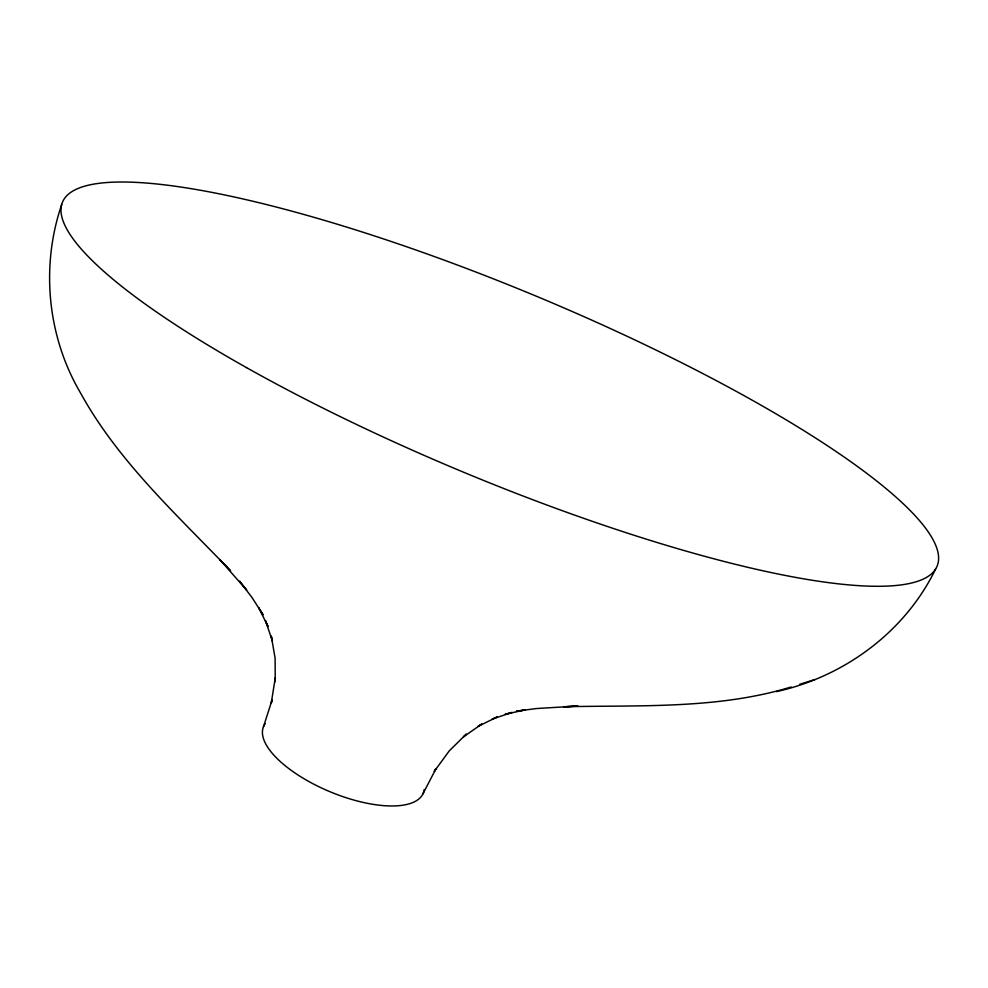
<?xml version="1.0" encoding="UTF-8"?>
<svg xmlns="http://www.w3.org/2000/svg" width="988" height="988" viewBox="0 0 988 988"><rect width="100%" height="100%" fill="white"/><g stroke="black" fill="none" stroke-linecap="round" stroke-linejoin="round"><path stroke-width="1.48" d="M61.738 204.43C40.508 266.439 47.35 336.587 80.596 393.088C118.313 461.557 177.099 514.946 230.55 570.805L219.768 559.554L246.667 590.095L239.59 581.179L252.15 597.728L263.117 614.857L258.757 607.842L268.057 626.565L265.488 620.637L272.392 641.039L271.28 636.05L275.109 658.156L275.244 681.695L275.282 677.756L271.255 703.073L272.169 699.702L263.5 726.699M423 793.759L436.054 768.578L434.251 771.43L449.355 750.744L466.324 734.096L463.458 736.863L481.811 724.019L477.957 726.427L497.322 716.93L492.098 719.091L512.056 712.459L505.177 714.25L525.307 709.903L516.477 711.187L536.398 708.544L577.894 706.037L563.666 706.766C639.483 705.024 717.745 709.409 791.19 686.981M935.624 569.002C905.033 632.036 844.258 676.607 776.333 691.637M799.613 684.326L814.804 679.571M424.223 789.548A86.524 34.506 22.6 0 1 330.424 791.907A86.524 34.506 22.6 0 1 265.241 723.648M246.506 367.61A473.647 95.219 22.6 0 0 936.76 566.902A473.647 95.219 22.6 0 0 316.135 217.953A473.647 95.219 22.6 0 0 246.506 367.61"/></g></svg>
